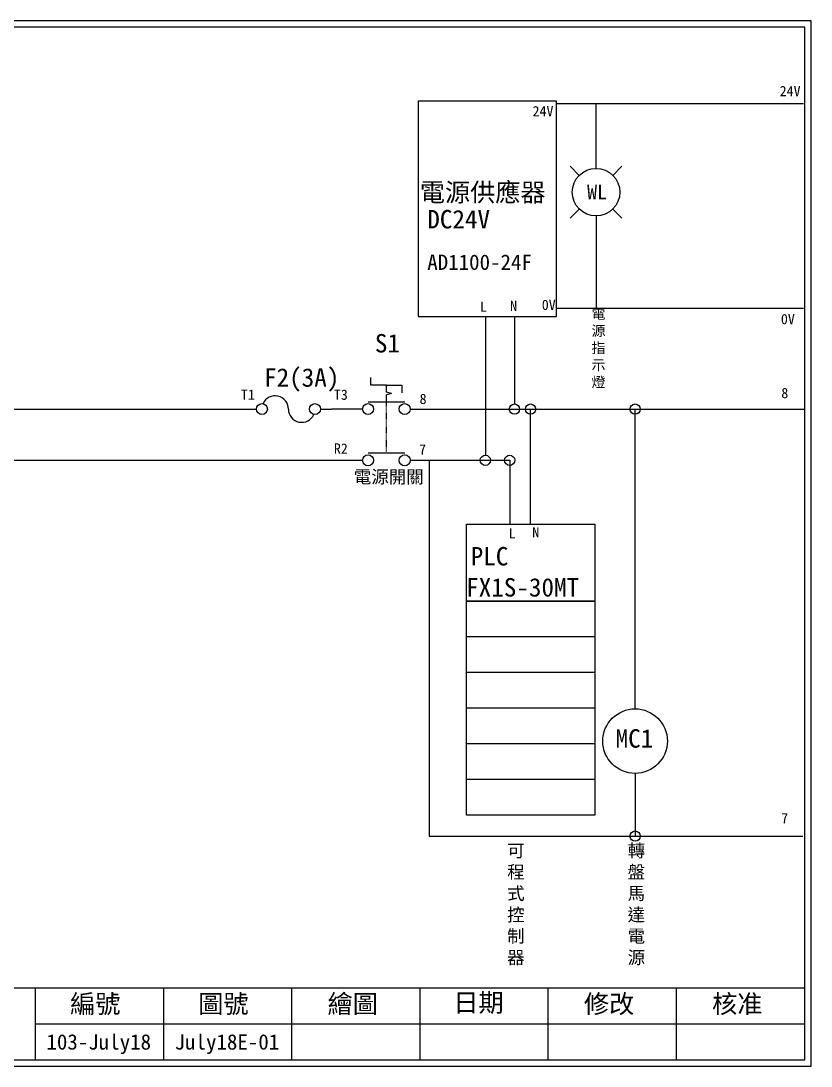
# Model space of a CAD drawing. Extents: x 10 to 297, y 3 to 207.
# Drawn here: x 142.9 to 297, y 3 to 207 of the extents above; entities that cross this region are included whole.
import ezdxf
from ezdxf.enums import TextEntityAlignment as Align

# ---------------------------------------------------------------- set-up
doc = ezdxf.new("R2010")
doc.units = 0
doc.linetypes.add('DASHED', pattern=[0.2, 0.1, -0.1])
doc.layers.get('0').update_dxf_attribs({"linetype": 'CONTINUOUS'})
for name, color, linetype in [('7', 7, 'CONTINUOUS'), ('圖框層', 7, 'CONTINUOUS'), ('標尺寸層', 3, 'CONTINUOUS')]:
    doc.layers.add(name, color=color, linetype=linetype)
doc.styles.add('CNS', font='romanc.shx', dxfattribs={"bigfont": 'chineset.shx'})
doc.styles.add('STSL', font='kaiu.ttf')

# ---------------------------------------------------------------- blocks, each defined once
blk = doc.blocks.new('FUSE')
at = {"color": 7}
for p, q in [((0, 0), (2.14, 0)), ((14.64, 0), (16.78, 0))]:
    blk.add_line(p, q, dxfattribs=at)
for centre in [(3.21, 0), (13.56, 0)]:
    blk.add_circle(centre, 1.07)
for centre, start, end in [((5.8, 0), 0, 156.116), ((10.98, 0), 180, 336.116)]:
    blk.add_arc(centre, 2.59, start, end, dxfattribs=at)

msp = doc.modelspace()

# ---------------------------------------------------------------- linework, layer by layer
for p, q in [((247.37, 191.3), (220.37, 191.3)), ((220.37, 191.3), (220.37, 149.3)), ((247.37, 149.3), (247.37, 191.3)), ((295.5, 190.77), (247.37, 190.77)), ((255.06, 182.09), (255.06, 190.77)), ((255.06, 178.19), (255.06, 182.09)), ((251.77, 176.83), (250.01, 178.59)), ((258.34, 176.83), (260.1, 178.59)), ((251.77, 170.26), (250.01, 168.5)), ((258.34, 170.26), (260.1, 168.5)), ((255.06, 168.91), (255.06, 164.96)), ((255.06, 164.96), (255.06, 150.82)), ((220.37, 149.3), (243.37, 149.3)), ((233.47, 149.3), (233.47, 122.22)), ((239.14, 149.3), (239.14, 132.22)), ((243.37, 149.3), (247.37, 149.3)), ((295.5, 150.82), (247.37, 150.82)), ((211.16, 135.86), (211.16, 137.36)), ((214.16, 135.86), (211.16, 135.86)), ((214.16, 135.86), (217.16, 135.86)), ((217.16, 135.86), (217.16, 134.36)), ((215.16, 134.26), (214.16, 134.52)), ((215.16, 134.26), (214.16, 133.99)), ((201.3, 131.22), (202.37, 131.22)), ((218.8, 131.22), (295.75, 131.22)), ((242.29, 108.74), (242.29, 131.22)), ((218.8, 121.22), (238.21, 121.25)), ((229.79, 108.74), (254.79, 108.74)), ((229.79, 93.74), (229.79, 108.74)), ((254.79, 108.74), (254.79, 93.74)), ((254.79, 93.74), (229.79, 93.74)), ((229.79, 93.74), (254.79, 93.74)), ((229.79, 86.78), (229.79, 93.74)), ((254.79, 93.74), (254.79, 86.78)), ((254.79, 86.78), (229.79, 86.78)), ((229.79, 79.82), (229.79, 86.78)), ((254.79, 86.78), (254.79, 79.82)), ((254.79, 79.82), (229.79, 79.82)), ((254.79, 79.82), (229.79, 79.82)), ((229.79, 72.86), (229.79, 79.82)), ((254.79, 79.82), (254.79, 72.86)), ((254.79, 72.86), (229.79, 72.86)), ((254.79, 72.86), (229.79, 72.86)), ((229.79, 65.9), (229.79, 72.86)), ((254.79, 72.86), (254.79, 65.9)), ((254.79, 65.9), (229.79, 65.9)), ((254.79, 65.9), (229.79, 65.9)), ((229.79, 58.94), (229.79, 65.9)), ((254.79, 65.9), (254.79, 58.94)), ((254.79, 58.94), (229.79, 58.94)), ((254.79, 58.94), (229.79, 58.94)), ((229.79, 51.98), (229.79, 58.94)), ((254.79, 58.94), (254.79, 51.98)), ((254.79, 51.98), (229.79, 51.98))]:
    msp.add_line(p, q)
for centre, radius in [((255.06, 173.55), 4.64), ((239.14, 131.22), 1), ((233.47, 121.22), 1), ((262.67, 66.42), 6.3)]:
    msp.add_circle(centre, radius)
at = {"layer": '7'}
for p, q in [((214.16, 134.52), (214.16, 135.86)), ((210.59, 132.65), (217.73, 132.65)), ((214.16, 132.65), (214.16, 133.99)), ((210.59, 122.65), (217.73, 122.65))]:
    msp.add_line(p, q, dxfattribs=at)
at = {"layer": '7', "linetype": 'DASHED'}
msp.add_line((214.16, 122.65), (214.16, 132.65), dxfattribs=at)
at = {"layer": '7'}
for centre in [(210.59, 131.22), (217.73, 131.22), (210.59, 121.22), (217.73, 121.22)]:
    msp.add_circle(centre, 1.07, dxfattribs=at)
at = {"layer": '圖框層', "color": 7}
for p, q in [((297, 206.97), (10, 206.97)), ((297, 3), (297, 206.97)), ((295.75, 205.72), (11.25, 205.72)), ((295.75, 4.25), (295.75, 205.72)), ((11.25, 18.25), (295.75, 18.25)), ((145.75, 4.25), (145.75, 18.25)), ((170.75, 4.25), (170.75, 18.25)), ((195.75, 4.25), (195.75, 18.25)), ((220.75, 4.25), (220.75, 18.25)), ((245.75, 4.25), (245.75, 18.25)), ((270.75, 4.25), (270.75, 18.25)), ((145.75, 11.25), (295.75, 11.25)), ((11.25, 4.25), (295.75, 4.25)), ((10, 3), (297, 3))]:
    msp.add_line(p, q, dxfattribs=at)
at = {"layer": '標尺寸層', "color": 7}
for p, q in [((43.99, 131.22), (186.67, 131.22)), ((209.51, 131.22), (203.45, 131.22)), ((262.67, 72.72), (262.67, 131.22)), ((24, 121.22), (209.51, 121.22)), ((222.52, 121.22), (222.52, 47.89)), ((238.21, 121.25), (238.21, 108.73)), ((262.67, 60.12), (262.67, 47.89)), ((222.52, 47.89), (295.4, 47.89))]:
    msp.add_line(p, q, dxfattribs=at)
for centre in [(242.29, 131.22), (262.67, 131.22), (238.21, 121.22), (262.67, 47.89)]:
    msp.add_circle(centre, 1, dxfattribs=at)

# ---------------------------------------------------------------- block references
at = {"color": 7}
msp.add_blockref('FUSE', (186.67, 131.22), dxfattribs=at)

# ---------------------------------------------------------------- texts
msp.add_text('WL', height=2.856, dxfattribs=at).set_placement((255.26, 173.6), align=Align.MIDDLE_CENTER)
at = {"layer": '圖框層', "color": 4, "style": 'STSL'}
for s, height, p in [('24V', 2, (290.87, 192.28)), ('24V', 2, (242.67, 188.36)), ('電源供應器', 3.6, (220.68, 171.72)), ('DC24V', 3.6, (222.14, 166.47)), ('AD1100-24F', 3, (222.14, 158.38)), ('L', 2, (232.43, 150.21)), ('N', 2, (238.3, 150.35)), ('0V', 2, (244.47, 150.56)), ('0V', 2, (291.11, 147.78)), ('S1', 3.6, (211.92, 142.26)), ('F2(3A)', 3.6, (190.3, 135.58)), ('T1', 2, (185.79, 133.03)), ('T3', 2, (203.92, 133.03)), ('8', 2, (291.19, 133.35)), ('8', 2, (220.64, 132.2)), ('R2', 2, (203.92, 122.52)), ('7', 2, (220.54, 122.32)), ('N', 2, (242.62, 106.16)), ('L', 2, (237.99, 105.97)), ('PLC', 3.6, (230.61, 100.7)), ('FX1S-30MT', 3.6, (229.72, 94.63)), ('MC1', 3.6, (258.87, 65.14)), ('7', 2, (291.18, 50.4)), ('編號', 3.6, (152.47, 13.34)), ('圖號', 3.6, (177.47, 13.34)), ('繪圖', 3.6, (202.69, 13.34)), ('日期', 3.6, (227.22, 13.59)), ('修改', 3.6, (252.69, 13.34)), ('核准', 3.6, (277.69, 13.34)), ('103-July18', 3, (147.86, 6.22)), ('July18E-01', 3, (172.86, 6.22))]:
    msp.add_text(s, height=height, dxfattribs=at).set_placement(p)
at = {"layer": '標尺寸層', "color": 7, "attachment_point": 1, "style": 'CNS'}
for s, insert, char_height, width in [('{\\fDFKai-SB|b0|i0|c136|p65;電\\P源指示燈}', (254.17, 150.82), 2, 2.7881), ('{\\fDFKai-SB|b0|i0|c136|p65;電源開關}', (207.81, 119.25), 2.5, 14.0847), ('{\\fDFKai-SB|b0|i0|c136|p65;可程式控制器}', (237.72, 46.29), 2.5, 5.4243), ('{\\fDFKai-SB|b0|i0|c136|p65;轉盤馬達電源}', (261.21, 46.29), 2.5, 5.4243)]:
    msp.add_mtext(s, dxfattribs=dict(at, insert=insert, char_height=char_height, width=width))

doc.saveas('drawing.dxf')
